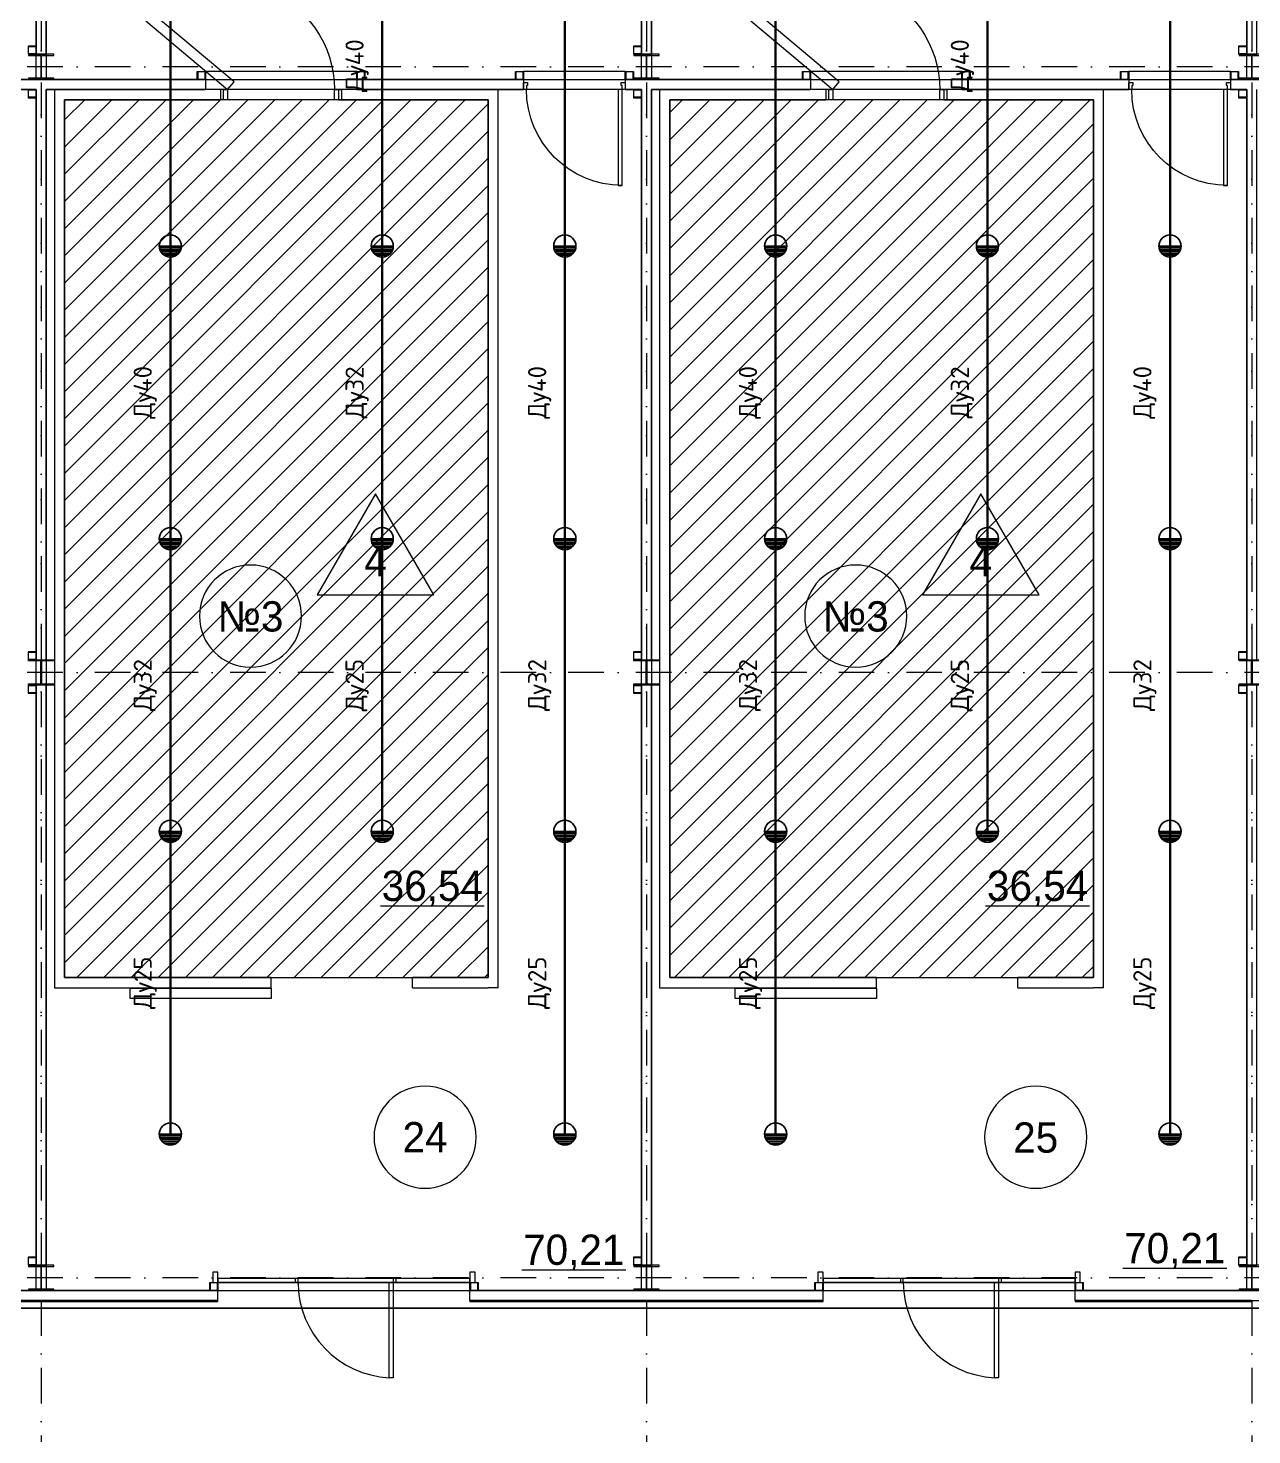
# Model space of a CAD drawing. Header units: millimetres. Extents: x 0 to 2118900, y -20000 to 84100.
# Drawn here: x 423870 to 436001, y 22444 to 36384 of the extents above; entities that cross this region are included whole.
import ezdxf
from ezdxf.enums import TextEntityAlignment as Align

# ---------------------------------------------------------------- set-up
doc = ezdxf.new("R2010")
doc.units = ezdxf.units.MM
for name, pattern in [('Dot & Dashed', [670.277762, 352.777767, -176.388884, 0, -141.111112]), ('Крупный пунктир', [634.99999, 0, -634.99999]), ('Штриховая', [300, 200, -100])]:
    doc.linetypes.add(name, pattern=pattern)
for name, color, linetype, lineweight in [('АР_подоснова', 8, 'Continuous', 13), ('ПТ_В21_расп', 1, 'Continuous', 30), ('ПТ_оросители', 7, 'Continuous', 25), ('ПТ_текст', 7, 'Continuous', 18), ('ПТ_штриховка', 8, 'Continuous', 9)]:
    doc.layers.add(name, color=color, linetype=linetype, lineweight=lineweight)
doc.styles.add('АР_текст_1', font='arial.ttf')
doc.styles.add('ПТ', font='isocpeur.ttf')

# ---------------------------------------------------------------- blocks, each defined once
blk = doc.blocks.new('Разгрузочный тамбур_24_3', base_point=(19383, 6114))
at = {"color": 0, "linetype": 'Continuous', "lineweight": -2}
blk.add_line((20764, 80), (21794, 80), dxfattribs=at)
for start, end in [(0, 180), (180, 0)]:
    blk.add_arc((19805, 1394), 506, start, end, dxfattribs=at)
at = {"color": 0, "lineweight": -2, "style": 'АР_текст_1'}
for tag, p in [('ROOM_NUMBER', (19805, 1394)), ('ROOM_AREA', (21279, 279))]:
    blk.add_attdef(tag, text='', height=300, dxfattribs=at).set_placement(p, align=Align.MIDDLE_CENTER)
blk = doc.blocks.new('Разгрузочный тамбур_25_4', base_point=(25574, 6169))
at = {"color": 0, "linetype": 'Continuous', "lineweight": -2}
blk.add_line((26722, 95), (27752, 95), dxfattribs=at)
for start, end in [(0, 180), (180, 0)]:
    blk.add_arc((25858, 1394), 506, start, end, dxfattribs=at)
at = {"color": 0, "lineweight": -2, "style": 'АР_текст_1'}
for tag, p in [('ROOM_NUMBER', (25858, 1391)), ('ROOM_AREA', (27237, 295))]:
    blk.add_attdef(tag, text='', height=300, dxfattribs=at).set_placement(p, align=Align.MIDDLE_CENTER)
blk = doc.blocks.new('Колонна SHS ГК 270')
at = {"color": 0, "linetype": 'Continuous', "lineweight": -2}
for p, q in [((40, 40), (-40, 40)), ((-40, 40), (-40, -40)), ((-36.4, -36.4), (-36.4, 36.4)), ((-36.4, 36.4), (36.4, 36.4)), ((36.4, 36.4), (36.4, -36.4)), ((40, -40), (40, 40)), ((-40, -40), (40, -40)), ((36.4, -36.4), (-36.4, -36.4))]:
    blk.add_line(p, q, dxfattribs=at)
blk = doc.blocks.new('Труба Квадратного Сечения ГК SHS 27')
at = {"color": 0, "linetype": 'Continuous', "lineweight": -2}
for p, q in [((1250, 40), (0, 40)), ((0, 40), (0, 0)), ((0, 0), (0, -40)), ((2500, 40), (1250, 40)), ((2500, 0), (2500, 40)), ((2500, -40), (2500, 0)), ((0, -40), (1250, -40)), ((1250, -40), (2500, -40))]:
    blk.add_line(p, q, dxfattribs=at)
blk = doc.blocks.new('Труба Квадратного Сечения ГК SHS 27_5')
at = {"color": 0, "linetype": 'Continuous', "lineweight": -2}
for p, q in [((505, 40), (0, 40)), ((0, 40), (0, 0)), ((0, 0), (0, -40)), ((1010, 40), (505, 40)), ((1010, 0), (1010, 40)), ((1010, -40), (1010, 0)), ((0, -40), (505, -40)), ((505, -40), (1010, -40))]:
    blk.add_line(p, q, dxfattribs=at)
blk = doc.blocks.new('Труба Квадратного Сечения ГК SHS 27_6')
at = {"color": 0, "linetype": 'Continuous', "lineweight": -2}
for p, q in [((750, 40), (0, 40)), ((0, 40), (0, 0)), ((0, 0), (0, -40)), ((1500, 40), (750, 40)), ((1500, 0), (1500, 40)), ((1500, -40), (1500, 0)), ((0, -40), (750, -40)), ((750, -40), (1500, -40))]:
    blk.add_line(p, q, dxfattribs=at)
blk = doc.blocks.new('Морозильная камера №3_№3_85', base_point=(18258, 6925))
at = {"color": 0, "linetype": 'Continuous', "lineweight": -2}
for p, q in [((19314, 7769), (18735, 6767)), ((19892, 6767), (19314, 7769)), ((18735, 6767), (19892, 6767)), ((19362, 3686), (20391, 3686))]:
    blk.add_line(p, q, dxfattribs=at)
at = {"color": 0, "linetype": 'Штриховая', "lineweight": -2, "flags": 128}
blk.add_lwpolyline([(16230, 2975), (20430, 2975), (20430, 11675), (16230, 11675)], close=True, dxfattribs=at)
at = {"color": 0, "linetype": 'Continuous', "lineweight": -2}
for start, end in [(0, 180), (180, 0)]:
    blk.add_arc((18074, 6558), 506, start, end, dxfattribs=at)
at = {"color": 0, "lineweight": -2, "style": 'АР_текст_1'}
for tag, p in [('DUMMY_112', (19314, 7101)), ('ROOM_NUMBER', (18074, 6555)), ('ROOM_AREA', (19877, 3885))]:
    blk.add_attdef(tag, text='', height=300, dxfattribs=at).set_placement(p, align=Align.MIDDLE_CENTER)
blk = doc.blocks.new('Морозильная камера №3_№3_86', base_point=(24258, 6925))
at = {"color": 0, "linetype": 'Continuous', "lineweight": -2}
for p, q in [((25314, 7769), (24735, 6767)), ((25892, 6767), (25314, 7769)), ((24735, 6767), (25892, 6767)), ((25362, 3686), (26391, 3686))]:
    blk.add_line(p, q, dxfattribs=at)
at = {"color": 0, "linetype": 'Штриховая', "lineweight": -2, "flags": 128}
blk.add_lwpolyline([(22230, 2975), (26430, 2975), (26430, 11675), (22230, 11675)], close=True, dxfattribs=at)
at = {"color": 0, "linetype": 'Continuous', "lineweight": -2}
for start, end in [(0, 180), (180, 0)]:
    blk.add_arc((24074, 6558), 506, start, end, dxfattribs=at)
at = {"color": 0, "lineweight": -2, "style": 'АР_текст_1'}
for tag, p in [('DUMMY_112', (25314, 7101)), ('ROOM_NUMBER', (24074, 6555)), ('ROOM_AREA', (25877, 3885))]:
    blk.add_attdef(tag, text='', height=300, dxfattribs=at).set_placement(p, align=Align.MIDDLE_CENTER)
blk = doc.blocks.new('Перекрытие_1100', base_point=(-300, -300))
at = {"color": 0, "linetype": 'Continuous', "lineweight": -2, "flags": 128}
blk.add_lwpolyline([(-300, -300), (98301, -300), (98301, 40301), (-300, 40301)], close=True, dxfattribs=at)
blk = doc.blocks.new('Однопольная Дверь 27_3')
at = {"color": 0, "linetype": 'Continuous', "lineweight": -2}
for p, q in [((435, 0), (435, 950)), ((435, 950), (475, 950)), ((475, 950), (475, 0)), ((-475, 0), (-505, 0)), ((-505, 0), (-505, -70)), ((-505, -70), (-505, 0)), ((-505, -70), (-505, 0)), ((-475, -40), (-475, 0)), ((475, 0), (435, 0)), ((505, 0), (475, 0)), ((475, 0), (475, -40)), ((505, -70), (505, 0)), ((505, -70), (505, 0)), ((505, -70), (505, 0)), ((-505, -70), (-465, -70)), ((-505, -100), (-505, -70)), ((-465, -40), (-475, -40)), ((-465, -70), (-465, -40)), ((475, -40), (465, -40)), ((465, -40), (465, -70)), ((465, -70), (505, -70)), ((505, -100), (505, -70))]:
    blk.add_line(p, q, dxfattribs=at)
blk.add_arc((475, 0), 950, 90, 180, dxfattribs=at)
blk = doc.blocks.new('Простой Проем Двери')
at = {"color": 0, "linetype": 'Continuous', "lineweight": -2}
for p, q in [((-750, 0), (-750, -100)), ((750, 0), (750, -100))]:
    blk.add_line(p, q, dxfattribs=at)
blk = doc.blocks.new('Стена_70', base_point=(-125, 11875))
at = {"color": 0, "linetype": 'Continuous', "lineweight": -2}
for p, q in [((17627, 11875), (17627, 11775)), ((19127, 11875), (19127, 11775)), ((20780, 11875), (20780, 11845)), ((21790, 11875), (21790, 11845)), ((23627, 11875), (23627, 11775)), ((25127, 11875), (25127, 11775)), ((26780, 11875), (26780, 11845)), ((27790, 11875), (27790, 11845)), ((20780, 11845), (20780, 11775)), ((21790, 11845), (21790, 11775)), ((26780, 11845), (26780, 11775)), ((27790, 11845), (27790, 11775))]:
    blk.add_line(p, q, dxfattribs=at)
at = {"color": 0, "linetype": 'Continuous', "lineweight": -2, "flags": 128}
for points in [[(17627, 11875), (15790, 11875)], [(20780, 11875), (19127, 11875)], [(23627, 11875), (21790, 11875)], [(26780, 11875), (25127, 11875)], [(29627, 11875), (27790, 11875)], [(15790, 11775), (15950, 11775)], [(16050, 11775), (17627, 11775)], [(19127, 11775), (20780, 11775)], [(21790, 11775), (21950, 11775)], [(22050, 11775), (23627, 11775)], [(25127, 11775), (26780, 11775)], [(27790, 11775), (27950, 11775)]]:
    blk.add_lwpolyline(points, dxfattribs=at)
at = {"color": 0, "linetype": 'Continuous', "lineweight": -2, "xscale": -1, "zscale": 1000}
for p in [(18377, 11875), (24377, 11875)]:
    blk.add_blockref('Простой Проем Двери', p, dxfattribs=at)
at = {"color": 0, "linetype": 'Continuous', "lineweight": -2, "xscale": -1, "zscale": 1000, "rotation": 180}
for p in [(21285, 11775), (27285, 11775)]:
    blk.add_blockref('Однопольная Дверь 27_3', p, dxfattribs=at)
blk = doc.blocks.new('Стена_190', base_point=(16000, 17875))
at = {"color": 0, "linetype": 'Continuous', "lineweight": -2, "flags": 128}
for points in [[(15950, 17875), (15950, 15825)], [(16050, 17875), (15950, 17875)], [(16050, 15825), (16050, 17875)], [(15950, 15725), (15950, 12125)], [(16050, 12125), (16050, 15725)], [(15950, 12125), (16050, 12125)]]:
    blk.add_lwpolyline(points, dxfattribs=at)
blk = doc.blocks.new('Стена_36', base_point=(22000, 17875))
at = {"color": 0, "linetype": 'Continuous', "lineweight": -2, "flags": 128}
for points in [[(21950, 17875), (21950, 15825)], [(22050, 17875), (21950, 17875)], [(22050, 15825), (22050, 17875)], [(21950, 15725), (21950, 12125)], [(22050, 12125), (22050, 15725)], [(21950, 12125), (22050, 12125)]]:
    blk.add_lwpolyline(points, dxfattribs=at)
blk = doc.blocks.new('Стена_37', base_point=(20530, 2875))
at = {"color": 0, "linetype": 'Continuous', "lineweight": -2, "flags": 128}
for points in [[(20530, 11775), (20430, 11775)], [(20530, 2875), (20530, 11775)], [(20430, 11675), (20430, 2975)], [(20530, 2875), (20430, 2875)]]:
    blk.add_lwpolyline(points, dxfattribs=at)
blk = doc.blocks.new('Однопольная Дверь 27_4')
at = {"color": 0, "linetype": 'Continuous', "lineweight": -2}
for p, q in [((466, 77), (1278, 758)), ((1278, 758), (1342, 681)), ((1342, 681), (530, 0)), ((-570, 0), (-600, 0)), ((-600, 0), (-600, -100)), ((-600, 0), (-600, -100)), ((-600, 0), (-600, -100)), ((-530, 0), (-570, 0)), ((-570, 0), (-570, -100)), ((-530, -100), (-530, 0)), ((530, 0), (466, 77)), ((570, 0), (530, 0)), ((530, 0), (530, -100)), ((570, 0), (600, 0)), ((570, -100), (570, 0)), ((600, 0), (600, -100)), ((600, 0), (600, -100)), ((600, 0), (600, -100)), ((-570, -100), (-600, -100)), ((-570, -100), (-530, -100)), ((530, -100), (570, -100)), ((570, -100), (600, -100))]:
    blk.add_line(p, q, dxfattribs=at)
blk.add_arc((530, 0), 1060, 40, 180, dxfattribs=at)
blk = doc.blocks.new('Стена_38', base_point=(20530, 11775))
at = {"color": 0, "linetype": 'Continuous', "lineweight": -2}
for p, q in [((17777, 11775), (17777, 11675)), ((18977, 11775), (18977, 11675))]:
    blk.add_line(p, q, dxfattribs=at)
at = {"color": 0, "linetype": 'Continuous', "lineweight": -2, "flags": 128}
for points in [[(16130, 11775), (16130, 11675)], [(17777, 11775), (16130, 11775)], [(20430, 11775), (18977, 11775)], [(16230, 11675), (17777, 11675)], [(18977, 11675), (20430, 11675)]]:
    blk.add_lwpolyline(points, dxfattribs=at)
at = {"color": 0, "linetype": 'Continuous', "lineweight": -2, "xscale": -1, "zscale": 1000}
blk.add_blockref('Однопольная Дверь 27_4', (18377, 11775), dxfattribs=at)
blk = doc.blocks.new('Стена_39', base_point=(16130, 11775))
at = {"color": 0, "linetype": 'Continuous', "lineweight": -2, "flags": 128}
for points in [[(16130, 11675), (16130, 2875)], [(16230, 2975), (16230, 11675)], [(16130, 2875), (16230, 2875)]]:
    blk.add_lwpolyline(points, dxfattribs=at)
blk = doc.blocks.new('Стена_400', base_point=(28000, 17875))
at = {"color": 0, "linetype": 'Continuous', "lineweight": -2, "flags": 128}
for points in [[(27950, 17875), (27950, 15825)], [(28050, 17875), (27950, 17875)], [(28050, 15825), (28050, 17875)], [(27950, 15725), (27950, 12125)], [(28050, 12125), (28050, 15725)], [(27950, 12125), (28050, 12125)]]:
    blk.add_lwpolyline(points, dxfattribs=at)
blk = doc.blocks.new('Стена_41', base_point=(26530, 2875))
at = {"color": 0, "linetype": 'Continuous', "lineweight": -2, "flags": 128}
for points in [[(26530, 11775), (26430, 11775)], [(26530, 2875), (26530, 11775)], [(26430, 11675), (26430, 2975)], [(26530, 2875), (26430, 2875)]]:
    blk.add_lwpolyline(points, dxfattribs=at)
blk = doc.blocks.new('Стена_42', base_point=(26530, 11775))
at = {"color": 0, "linetype": 'Continuous', "lineweight": -2}
for p, q in [((23777, 11775), (23777, 11675)), ((24977, 11775), (24977, 11675))]:
    blk.add_line(p, q, dxfattribs=at)
at = {"color": 0, "linetype": 'Continuous', "lineweight": -2, "flags": 128}
for points in [[(22130, 11775), (22130, 11675)], [(23777, 11775), (22130, 11775)], [(26430, 11775), (24977, 11775)], [(22230, 11675), (23777, 11675)], [(24977, 11675), (26430, 11675)]]:
    blk.add_lwpolyline(points, dxfattribs=at)
at = {"color": 0, "linetype": 'Continuous', "lineweight": -2, "xscale": -1, "zscale": 1000}
blk.add_blockref('Однопольная Дверь 27_4', (24377, 11775), dxfattribs=at)
blk = doc.blocks.new('Стена_43', base_point=(22130, 11775))
at = {"color": 0, "linetype": 'Continuous', "lineweight": -2, "flags": 128}
for points in [[(22130, 11675), (22130, 2875)], [(22230, 2975), (22230, 11675)], [(22130, 2875), (22230, 2875)]]:
    blk.add_lwpolyline(points, dxfattribs=at)
blk = doc.blocks.new('Стена_144', base_point=(14250, -225))
at = {"color": 0, "linetype": 'Continuous', "lineweight": -2, "flags": 128}
for points in [[(15997, -225), (14250, -225)], [(14250, -225), (14250, -235)], [(14250, -235), (15997, -235)], [(15997, -235), (15997, -225)]]:
    blk.add_lwpolyline(points, dxfattribs=at)
blk = doc.blocks.new('Стена_147', base_point=(20250, -225))
at = {"color": 0, "linetype": 'Continuous', "lineweight": -2, "flags": 128}
for points in [[(21997, -225), (20250, -225)], [(20250, -225), (20250, -235)], [(20250, -235), (21997, -235)], [(21997, -235), (21997, -225)]]:
    blk.add_lwpolyline(points, dxfattribs=at)
blk = doc.blocks.new('Наружная Раздвижная Дверь 27')
at = {"color": 0, "linetype": 'Continuous', "lineweight": -2}
for p, q in [((-700, 0), (-700, -100)), ((700, 105), (2100, 105)), ((700, 5), (700, 105)), ((2100, 5), (700, 5)), ((700, 0), (700, -100)), ((2100, 105), (2100, 5))]:
    blk.add_line(p, q, dxfattribs=at)
blk = doc.blocks.new('Стена_2400', base_point=(16130, 2875))
at = {"color": 0, "linetype": 'Continuous', "lineweight": -2}
for p, q in [((18280, 2875), (18280, 2975)), ((19680, 2875), (19680, 2975))]:
    blk.add_line(p, q, dxfattribs=at)
at = {"color": 0, "linetype": 'Continuous', "lineweight": -2, "flags": 128}
for points in [[(18280, 2975), (16230, 2975)], [(20430, 2975), (19680, 2975)], [(16230, 2875), (18280, 2875)], [(19680, 2875), (20430, 2875)]]:
    blk.add_lwpolyline(points, dxfattribs=at)
at = {"color": 0, "linetype": 'Continuous', "lineweight": -2, "zscale": 1000, "rotation": 180}
blk.add_blockref('Наружная Раздвижная Дверь 27', (18980, 2875), dxfattribs=at)
blk = doc.blocks.new('Стена_241', base_point=(22130, 2875))
at = {"color": 0, "linetype": 'Continuous', "lineweight": -2}
for p, q in [((24280, 2875), (24280, 2975)), ((25680, 2875), (25680, 2975))]:
    blk.add_line(p, q, dxfattribs=at)
at = {"color": 0, "linetype": 'Continuous', "lineweight": -2, "flags": 128}
for points in [[(24280, 2975), (22230, 2975)], [(26430, 2975), (25680, 2975)], [(22230, 2875), (24280, 2875)], [(25680, 2875), (26430, 2875)]]:
    blk.add_lwpolyline(points, dxfattribs=at)
at = {"color": 0, "linetype": 'Continuous', "lineweight": -2, "zscale": 1000, "rotation": 180}
blk.add_blockref('Наружная Раздвижная Дверь 27', (24980, 2875), dxfattribs=at)
blk = doc.blocks.new('Стена_338', base_point=(14250, -225))
at = {"color": 0, "linetype": 'Continuous', "lineweight": -2, "flags": 128}
for points in [[(15997, -225), (14250, -225)], [(14250, -225), (14250, -235)], [(14250, -235), (15997, -235)], [(15997, -235), (15997, -225)]]:
    blk.add_lwpolyline(points, dxfattribs=at)
blk = doc.blocks.new('Стена_339', base_point=(20250, -225))
at = {"color": 0, "linetype": 'Continuous', "lineweight": -2, "flags": 128}
for points in [[(21997, -225), (20250, -225)], [(20250, -225), (20250, -235)], [(20250, -235), (21997, -235)], [(21997, -235), (21997, -225)]]:
    blk.add_lwpolyline(points, dxfattribs=at)
blk = doc.blocks.new('Стена_340', base_point=(17750, -225))
at = {"color": 0, "linetype": 'Continuous', "lineweight": -2, "flags": 128}
for points in [[(17750, -225), (16003, -225)], [(16003, -225), (16003, -235)], [(16003, -235), (17750, -235)], [(17750, -235), (17750, -225)]]:
    blk.add_lwpolyline(points, dxfattribs=at)
blk = doc.blocks.new('Стена_341', base_point=(17750, -225))
at = {"color": 0, "linetype": 'Continuous', "lineweight": -2, "flags": 128}
for points in [[(17750, -225), (16003, -225)], [(16003, -225), (16003, -235)], [(16003, -235), (17750, -235)], [(17750, -235), (17750, -225)]]:
    blk.add_lwpolyline(points, dxfattribs=at)
blk = doc.blocks.new('Стена_342', base_point=(26250, -225))
at = {"color": 0, "linetype": 'Continuous', "lineweight": -2, "flags": 128}
for points in [[(27997, -225), (26250, -225)], [(26250, -225), (26250, -235)], [(26250, -235), (27997, -235)], [(27997, -235), (27997, -225)]]:
    blk.add_lwpolyline(points, dxfattribs=at)
blk = doc.blocks.new('Стена_343', base_point=(26250, -225))
at = {"color": 0, "linetype": 'Continuous', "lineweight": -2, "flags": 128}
for points in [[(27997, -225), (26250, -225)], [(26250, -225), (26250, -235)], [(26250, -235), (27997, -235)], [(27997, -235), (27997, -225)]]:
    blk.add_lwpolyline(points, dxfattribs=at)
blk = doc.blocks.new('Стена_344', base_point=(23750, -225))
at = {"color": 0, "linetype": 'Continuous', "lineweight": -2, "flags": 128}
for points in [[(23750, -225), (22003, -225)], [(22003, -225), (22003, -235)], [(22003, -235), (23750, -235)], [(23750, -235), (23750, -225)]]:
    blk.add_lwpolyline(points, dxfattribs=at)
blk = doc.blocks.new('Стена_345', base_point=(23750, -225))
at = {"color": 0, "linetype": 'Continuous', "lineweight": -2, "flags": 128}
for points in [[(23750, -225), (22003, -225)], [(22003, -225), (22003, -235)], [(22003, -235), (23750, -235)], [(23750, -235), (23750, -225)]]:
    blk.add_lwpolyline(points, dxfattribs=at)
blk = doc.blocks.new('Стена_388', base_point=(16000, 11875))
at = {"color": 0, "linetype": 'Continuous', "lineweight": -2, "flags": 128}
for points in [[(15950, 11775), (15950, 6125)], [(16050, 6125), (16050, 11775)], [(15950, 6125), (16050, 6125)]]:
    blk.add_lwpolyline(points, dxfattribs=at)
blk = doc.blocks.new('Стена_389', base_point=(22000, 11875))
at = {"color": 0, "linetype": 'Continuous', "lineweight": -2, "flags": 128}
for points in [[(21950, 11775), (21950, 6125)], [(22050, 6125), (22050, 11775)], [(21950, 6125), (22050, 6125)]]:
    blk.add_lwpolyline(points, dxfattribs=at)
blk = doc.blocks.new('Стена_390', base_point=(28000, 11875))
at = {"color": 0, "linetype": 'Continuous', "lineweight": -2, "flags": 128}
for points in [[(27950, 11775), (27950, 6125)], [(28050, 6125), (28050, 11775)], [(27950, 6125), (28050, 6125)]]:
    blk.add_lwpolyline(points, dxfattribs=at)
blk = doc.blocks.new('Стена_401', base_point=(16000, 5875))
at = {"color": 0, "linetype": 'Continuous', "lineweight": -2, "flags": 128}
for points in [[(15950, 5875), (15950, 125)], [(16050, 5875), (15950, 5875)], [(16050, 125), (16050, 5875)], [(15950, 125), (16050, 125)]]:
    blk.add_lwpolyline(points, dxfattribs=at)
blk = doc.blocks.new('Стена_402', base_point=(22000, 5875))
at = {"color": 0, "linetype": 'Continuous', "lineweight": -2, "flags": 128}
for points in [[(21950, 5875), (21950, 125)], [(22050, 5875), (21950, 5875)], [(22050, 125), (22050, 5875)], [(21950, 125), (22050, 125)]]:
    blk.add_lwpolyline(points, dxfattribs=at)
blk = doc.blocks.new('Стена_403', base_point=(28000, 5875))
at = {"color": 0, "linetype": 'Continuous', "lineweight": -2, "flags": 128}
for points in [[(27950, 5875), (27950, 125)], [(28050, 5875), (27950, 5875)], [(28050, 125), (28050, 5875)], [(27950, 125), (28050, 125)]]:
    blk.add_lwpolyline(points, dxfattribs=at)
blk = doc.blocks.new('Колонна Универсальная 27')
at = {"color": 0, "linetype": 'Continuous', "lineweight": -2}
for p, q in [((125, 125), (-125, 125)), ((-125, 125), (-125, 113)), ((-125, 113), (-4, 113)), ((-4, 113), (-4, -113)), ((4, -113), (4, 113)), ((4, 113), (125, 113)), ((125, 113), (125, 125)), ((-4, -113), (-125, -113)), ((-125, -113), (-125, -125)), ((-125, -125), (125, -125)), ((125, -113), (4, -113)), ((125, -125), (125, -113))]:
    blk.add_line(p, q, dxfattribs=at)
blk = doc.blocks.new('Двутавp К 26020-83 27_2')
at = {"color": 0, "linetype": 'Крупный пунктир', "lineweight": -2}
blk.add_line((0, 0), (17750, 0), dxfattribs=at)
blk = doc.blocks.new('Двутавp К 26020-83 27_3')
at = {"color": 0, "linetype": 'Крупный пунктир', "lineweight": -2}
blk.add_line((0, 0), (17860, 0), dxfattribs=at)
blk = doc.blocks.new('Перекрытие_750', base_point=(3875, -3275))
at = {"color": 0, "linetype": 'Continuous', "lineweight": -2, "flags": 128}
blk.add_lwpolyline([(3875, -3275), (94125, -3275), (94125, -300), (3875, -300)], close=True, dxfattribs=at)
blk = doc.blocks.new('Ворота Гаражные Раздвижные Вертикальные 27')
at = {"color": 0, "linetype": 'Continuous', "lineweight": -2}
for p, q in [((-1250, 180), (-1250, 80)), ((1250, 180), (1250, 80)), ((-1250, 0), (-1300, 0)), ((-1300, 0), (-1300, -100)), ((1250, 0), (-1250, 0)), ((-1250, 0), (-1250, -40)), ((-1250, -100), (-1250, 0)), ((1250, -40), (1250, 0)), ((1300, 0), (1250, 0)), ((1250, 0), (1250, -100)), ((1300, -100), (1300, 0)), ((-1300, -100), (-1250, -100)), ((-1250, -40), (1250, -40)), ((1250, -100), (1300, -100))]:
    blk.add_line(p, q, dxfattribs=at)
blk.add_point((0, 0), dxfattribs=at)
blk.add_point((0, 0), dxfattribs=at)
blk.add_point((0, 0), dxfattribs=at)
blk.add_point((0, 0), dxfattribs=at)
blk = doc.blocks.new('Стена_413', base_point=(-125, -125))
at = {"color": 0, "linetype": 'Continuous', "lineweight": -2}
for p, q in [((17750, -225), (17750, -125)), ((20250, -225), (20250, -125)), ((23750, -225), (23750, -125)), ((26250, -225), (26250, -125))]:
    blk.add_line(p, q, dxfattribs=at)
at = {"color": 0, "linetype": 'Continuous', "lineweight": -2, "flags": 128}
for points in [[(17700, -125), (14300, -125)], [(23700, -125), (20300, -125)], [(29700, -125), (26300, -125)], [(14250, -225), (17750, -225)], [(20250, -225), (23750, -225)], [(26250, -225), (29750, -225)]]:
    blk.add_lwpolyline(points, dxfattribs=at)
at = {"color": 0, "linetype": 'Continuous', "lineweight": -2}
for p in [(19000, -45), (19000, -45), (25000, -45), (25000, -45)]:
    blk.add_point(p, dxfattribs=at)
at = {"color": 0, "linetype": 'Continuous', "lineweight": -2, "zscale": 1000, "rotation": 180}
for p in [(19000, -45), (25000, -45)]:
    blk.add_blockref('Ворота Гаражные Раздвижные Вертикальные 27', p, dxfattribs=at)
blk = doc.blocks.new('Стандартный Маркер Сетки_40')
at = {"color": 0, "linetype": 'Dot & Dashed', "lineweight": -2}
blk.add_line((0, 0), (55187, 0), dxfattribs=at)
at = {"color": 0, "lineweight": -2, "style": 'АР_текст_1'}
blk.add_attdef('AC_MarkerText_1', text='', height=300, rotation=90, dxfattribs=at).set_placement((55368, -69), align=Align.TOP_CENTER)
blk = doc.blocks.new('AR_F1')
at = {"layer": 'АР_подоснова', "linetype": 'Dot & Dashed'}
for p, q in [((98000, 12000), (-4800, 12000)), ((98000, 6000), (-4800, 6000)), ((98000, 0), (-4800, 0))]:
    blk.add_line(p, q, dxfattribs=at)
at = {"layer": 'АР_подоснова', "linetype": 'Continuous'}
for p, q in [((18546, -5), (18518, -5)), ((18518, -5), (18518, -45)), ((18518, -45), (18546, -45)), ((18546, -45), (18546, -5)), ((19450, -989), (19450, -43)), ((19450, -43), (19490, -43)), ((19518, -5), (19490, -5)), ((19490, -5), (19490, -45)), ((19490, -43), (19490, -989)), ((19490, -45), (19518, -45)), ((19518, -45), (19518, -5)), ((24546, -5), (24518, -5)), ((24518, -5), (24518, -45)), ((24518, -45), (24546, -45)), ((24546, -45), (24546, -5)), ((25450, -989), (25450, -43)), ((25450, -43), (25490, -43)), ((25518, -5), (25490, -5)), ((25490, -5), (25490, -45)), ((25490, -43), (25490, -989)), ((25490, -45), (25518, -45)), ((25518, -45), (25518, -5)), ((19490, -989), (19450, -989)), ((25490, -989), (25450, -989))]:
    blk.add_line(p, q, dxfattribs=at)
at = {"layer": 'АР_подоснова', "linetype": 'Continuous', "flags": 128}
for points in [[(10050, 15726), (10050, 11875), (15950, 11875), (15950, 15726)], [(21950, 11875), (21950, 15726), (16050, 15726), (16050, 11875)], [(27950, 15726), (22050, 15726), (22050, 11875), (27950, 11875)], [(10050, 11775), (10050, -125), (15950, -125), (15950, 11775), (14530, 11775), (10130, 11775)], [(16050, 11775), (16050, -125), (21950, -125), (21950, 11775), (20530, 11775), (16130, 11775)], [(22050, -125), (27950, -125), (27950, 11775), (26530, 11775), (22130, 11775), (22050, 11775)], [(16230, 2975), (20430, 2975), (20430, 11675), (16230, 11675)], [(22230, 2975), (26430, 2975), (26430, 11675), (22230, 11675)]]:
    blk.add_lwpolyline(points, close=True, dxfattribs=at)
at = {"layer": 'АР_подоснова', "linetype": 'Continuous'}
for centre in [(19495, -41), (25495, -41)]:
    blk.add_arc(centre, 949, 180.2153, 267.3048, dxfattribs=at)
for name, p in [('Перекрытие_1100', (-300, -300)), ('Перекрытие_750', (3875, -3275))]:
    blk.add_blockref(name, p, dxfattribs=at)
at = {"layer": 'АР_подоснова', "linetype": 'Continuous', "zscale": 1000}
for name, p, rotation in [('Стандартный Маркер Сетки_40', (16000, 40000), 270), ('Стандартный Маркер Сетки_40', (22000, 40000), 270), ('Стандартный Маркер Сетки_40', (28000, 40000), 270), ('Колонна SHS ГК 270', (15910, 12165), 180), ('Колонна SHS ГК 270', (21910, 12165), 180), ('Колонна SHS ГК 270', (27910, 12165), 180), ('Колонна Универсальная 27', (16000, 12000), 180), ('Колонна Универсальная 27', (22000, 12000), 180), ('Колонна Универсальная 27', (28000, 12000), 180), ('Труба Квадратного Сечения ГК SHS 27_6', (19127, 11915), 180), ('Труба Квадратного Сечения ГК SHS 27_5', (21790, 11915), 180), ('Труба Квадратного Сечения ГК SHS 27_6', (25127, 11915), 180), ('Труба Квадратного Сечения ГК SHS 27_5', (27790, 11915), 180), ('Колонна SHS ГК 270', (15910, 11735), 180), ('Колонна SHS ГК 270', (21910, 11735), 180), ('Колонна SHS ГК 270', (27910, 11735), 180), ('Колонна SHS ГК 270', (15910, 6165), 180), ('Колонна SHS ГК 270', (21910, 6165), 180), ('Колонна SHS ГК 270', (27910, 6165), 180), ('Колонна SHS ГК 270', (15910, 5835), 180), ('Колонна SHS ГК 270', (21910, 5835), 180), ('Колонна SHS ГК 270', (27910, 5835), 180), ('Колонна SHS ГК 270', (15910, 165), 180), ('Колонна SHS ГК 270', (21910, 165), 180), ('Колонна SHS ГК 270', (27910, 165), 180), ('Колонна Универсальная 27', (16000, 0), 180), ('Колонна Универсальная 27', (22000, 0), 180), ('Колонна Универсальная 27', (28000, 0), 180), ('Труба Квадратного Сечения ГК SHS 27', (20250, -85), 180), ('Труба Квадратного Сечения ГК SHS 27', (26250, -85), 180)]:
    blk.add_blockref(name, p, dxfattribs=dict(at, rotation=rotation))
at = {"layer": 'АР_подоснова'}
for name, p in [('Стена_190', (16000, 17875)), ('Стена_36', (22000, 17875)), ('Стена_400', (28000, 17875)), ('Стена_38', (20530, 11775)), ('Стена_42', (26530, 11775)), ('Стена_70', (-125, 11875)), ('Стена_388', (16000, 11875)), ('Стена_37', (20530, 2875)), ('Стена_389', (22000, 11875)), ('Стена_41', (26530, 2875)), ('Стена_390', (28000, 11875)), ('Стена_39', (16130, 11775)), ('Стена_43', (22130, 11775)), ('Стена_401', (16000, 5875)), ('Стена_402', (22000, 5875)), ('Стена_403', (28000, 5875)), ('Стена_2400', (16130, 2875)), ('Стена_241', (22130, 2875)), ('Стена_413', (-125, -125)), ('Стена_144', (14250, -225)), ('Стена_338', (14250, -225)), ('Стена_340', (17750, -225)), ('Стена_341', (17750, -225)), ('Стена_147', (20250, -225)), ('Стена_339', (20250, -225)), ('Стена_344', (23750, -225)), ('Стена_345', (23750, -225)), ('Стена_342', (26250, -225)), ('Стена_343', (26250, -225))]:
    blk.add_blockref(name, p, dxfattribs=at)
at = {"layer": 'АР_подоснова', "linetype": 'Continuous', "xscale": -1, "zscale": 1000}
for name, p, rotation in [('Двутавp К 26020-83 27_2', (16000, 17875), 90), ('Двутавp К 26020-83 27_2', (22000, 17875), 90), ('Двутавp К 26020-83 27_3', (28000, 17875), 90), ('Колонна SHS ГК 270', (17587, 11915), 180), ('Колонна SHS ГК 270', (19167, 11915), 180), ('Колонна SHS ГК 270', (20740, 11915), 180), ('Колонна SHS ГК 270', (21830, 11915), 180), ('Колонна SHS ГК 270', (23587, 11915), 180), ('Колонна SHS ГК 270', (25167, 11915), 180), ('Колонна SHS ГК 270', (26740, 11915), 180), ('Колонна SHS ГК 270', (27830, 11915), 180), ('Колонна SHS ГК 270', (17710, -85), 180), ('Колонна SHS ГК 270', (20290, -85), 180), ('Колонна SHS ГК 270', (23710, -85), 180), ('Колонна SHS ГК 270', (26290, -85), 180)]:
    blk.add_blockref(name, p, dxfattribs=dict(at, rotation=rotation))
at = {"layer": 'АР_подоснова', "linetype": 'Continuous'}
ref = blk.add_blockref('Морозильная камера №3_№3_85', (18258, 6925), dxfattribs=at)
ref.add_attrib('ROOM_NUMBER', '№3', dxfattribs={"layer": '0', "color": 0, "lineweight": 9, "height": 300}).set_placement((18074, 6555), align=Align.MIDDLE_CENTER)
ref.add_attrib('ROOM_AREA', '36,54', dxfattribs={"layer": '0', "color": 0, "lineweight": 9, "height": 300}).set_placement((19877, 3885), align=Align.MIDDLE_CENTER)
ref.add_attrib('DUMMY_112', '4', dxfattribs={"layer": '0', "color": 0, "lineweight": 9, "height": 300}).set_placement((19314, 7101), align=Align.MIDDLE_CENTER)
ref = blk.add_blockref('Морозильная камера №3_№3_86', (24258, 6925), dxfattribs=at)
ref.add_attrib('ROOM_NUMBER', '№3', dxfattribs={"layer": '0', "color": 0, "lineweight": 9, "height": 300}).set_placement((24074, 6555), align=Align.MIDDLE_CENTER)
ref.add_attrib('ROOM_AREA', '36,54', dxfattribs={"layer": '0', "color": 0, "lineweight": 9, "height": 300}).set_placement((25877, 3885), align=Align.MIDDLE_CENTER)
ref.add_attrib('DUMMY_112', '4', dxfattribs={"layer": '0', "color": 0, "lineweight": 9, "height": 300}).set_placement((25314, 7101), align=Align.MIDDLE_CENTER)
at = {"layer": 'АР_подоснова', "linetype": 'Continuous', "xscale": -1, "zscale": 1000}
for p in [(16000, 6000), (22000, 6000), (28000, 6000)]:
    blk.add_blockref('Колонна Универсальная 27', p, dxfattribs=at)
at = {"layer": 'АР_подоснова', "linetype": 'Continuous'}
ref = blk.add_blockref('Разгрузочный тамбур_24_3', (19383, 6114), dxfattribs=at)
ref.add_attrib('ROOM_NUMBER', '24', dxfattribs={"layer": '0', "color": 0, "lineweight": 9, "height": 300}).set_placement((19805, 1394), align=Align.MIDDLE_CENTER)
ref.add_attrib('ROOM_AREA', '70,21', dxfattribs={"layer": '0', "color": 0, "lineweight": 9, "height": 300}).set_placement((21279, 279), align=Align.MIDDLE_CENTER)
ref = blk.add_blockref('Разгрузочный тамбур_25_4', (25574, 6169), dxfattribs=at)
ref.add_attrib('ROOM_NUMBER', '25', dxfattribs={"layer": '0', "color": 0, "lineweight": 9, "height": 300}).set_placement((25858, 1391), align=Align.MIDDLE_CENTER)
ref.add_attrib('ROOM_AREA', '70,21', dxfattribs={"layer": '0', "color": 0, "lineweight": 9, "height": 300}).set_placement((27237, 295), align=Align.MIDDLE_CENTER)
blk = doc.blocks.new('SPR_DN')
for p, q in [((-1.1, 0), (1.1, 0)), ((-1.08, -0.18), (1.08, -0.18)), ((-1.04, -0.37), (1.04, -0.37)), ((-0.95, -0.55), (0.95, -0.55)), ((-0.82, -0.73), (0.82, -0.73)), ((-0.61, -0.92), (0.61, -0.92))]:
    blk.add_line(p, q)
blk.add_circle((0, 0), 1.1)

msp = doc.modelspace()

# ---------------------------------------------------------------- hatches: boundary and pattern name
at = {"layer": 'ПТ_штриховка'}
h = msp.add_hatch(dxfattribs=at)
h.set_pattern_fill('ANSI31', color=8, scale=60)
h.paths.add_polyline_path([(424230, 26975), (428430, 26975), (428430, 35675), (424230, 35675)])
h = msp.add_hatch(dxfattribs=at)
h.set_pattern_fill('ANSI31', color=8, scale=60)
h.paths.add_polyline_path([(430230, 26975), (434430, 26975), (434430, 35675), (430230, 35675)])

# ---------------------------------------------------------------- linework, layer by layer
at = {"layer": 'ПТ_В21_расп'}
for p, q in [((425280, 37800), (425280, 34225)), ((427380, 37800), (427380, 34225)), ((429190, 37800), (429190, 34225)), ((431280, 37800), (431280, 34225)), ((433380, 37800), (433380, 34225)), ((435190, 37800), (435190, 34225)), ((425280, 34225), (425280, 31325)), ((427380, 34225), (427380, 31325)), ((429190, 34225), (429190, 31325)), ((431280, 34225), (431280, 31325)), ((433380, 34225), (433380, 31325)), ((435190, 34225), (435190, 31325)), ((425280, 31325), (425280, 28425)), ((427380, 31325), (427380, 28425)), ((429190, 31325), (429190, 28425)), ((431280, 31325), (431280, 28425)), ((433380, 31325), (433380, 28425)), ((435190, 31325), (435190, 28425)), ((425280, 28425), (425280, 25425)), ((429190, 28425), (429190, 25425)), ((431280, 28425), (431280, 25425)), ((435190, 28425), (435190, 25425))]:
    msp.add_line(p, q, dxfattribs=at)

# ---------------------------------------------------------------- block references
at = {"layer": 'АР_подоснова'}
msp.add_blockref('AR_F1', (408000, 24000), dxfattribs=at)
at = {"layer": 'ПТ_оросители', "xscale": 100, "yscale": 100}
for p in [(425280, 34225), (427380, 34225), (429190, 34225), (431280, 34225), (433380, 34225), (435190, 34225), (425280, 31325), (427380, 31325), (429190, 31325), (431280, 31325), (433380, 31325), (435190, 31325), (425280, 28425), (427380, 28425), (429190, 28425), (431280, 28425), (433380, 28425), (435190, 28425), (425280, 25425), (429190, 25425), (431280, 25425), (435190, 25425)]:
    msp.add_blockref('SPR_DN', p, dxfattribs=at)

# ---------------------------------------------------------------- texts
at = {"layer": 'ПТ_текст', "style": 'ПТ'}
for s, p in [('Ду40', (427250, 36012.5)), ('Ду40', (433250, 36012.5)), ('Ду40', (425150, 32775)), ('Ду32', (427250, 32775)), ('Ду40', (429060, 32775)), ('Ду40', (431150, 32775)), ('Ду32', (433250, 32775)), ('Ду40', (435060, 32775)), ('Ду32', (425150, 29875)), ('Ду25', (427250, 29875)), ('Ду32', (429060, 29875)), ('Ду32', (431150, 29875)), ('Ду25', (433250, 29875)), ('Ду32', (435060, 29875)), ('Ду25', (425150, 26925)), ('Ду25', (429060, 26925)), ('Ду25', (431150, 26925)), ('Ду25', (435060, 26925))]:
    msp.add_text(s, height=180, rotation=90, dxfattribs=at).set_placement(p, align=Align.BOTTOM_CENTER)

doc.saveas('drawing.dxf')
